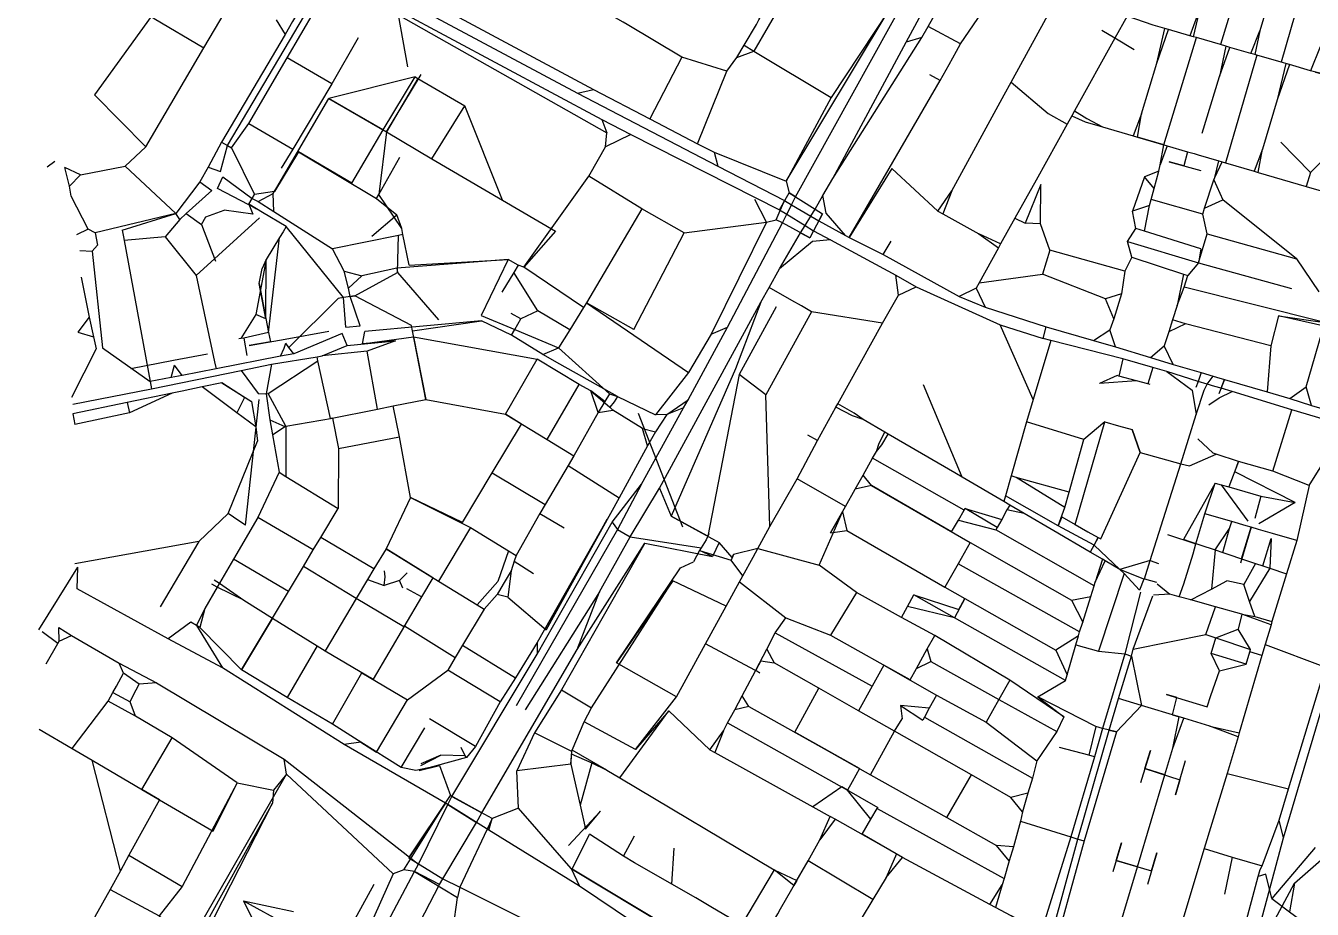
# Model space of a CAD drawing. Header units: metres. Extents: x 327752 to 330295, y 2791504 to 2794271.
# Drawn here: x 327756 to 329398, y 2792483 to 2793611 of the extents above; entities that cross this region are included whole.
import ezdxf

# ---------------------------------------------------------------- set-up
doc = ezdxf.new("R2010")
doc.units = ezdxf.units.M

msp = doc.modelspace()

# ---------------------------------------------------------------- linework, layer by layer
for p, q in [((329397.6, 2793702.1), (329358.2, 2793564.6)), ((327915.7, 2793622.9), (327843.2, 2793523.1)), ((328075.4, 2793618.9), (328086.6, 2793600.1)), ((328230.9, 2793625.2), (328243, 2793558.9)), ((328948.7, 2793587.9), (328907.5, 2793610.3)), ((329199.2, 2793563.5), (329209.5, 2793607.7)), ((329319.3, 2793575.9), (329330.8, 2793604.8)), ((328899.5, 2793596), (328879.4, 2793590.2)), ((328146.2, 2793537.1), (328089.4, 2793570.2)), ((328593.2, 2793571.2), (328552.2, 2793492.3)), ((328663.4, 2793570.7), (328684.9, 2793578.6)), ((329326.8, 2793573.8), (329287.1, 2793436.2)), ((329407.7, 2793584.1), (329395.5, 2793553.8)), ((329368.7, 2793561.6), (329352.8, 2793516.4)), ((328252.7, 2793546.1), (328142.6, 2793518.3)), ((328922.8, 2793541.1), (328909.8, 2793548.3)), ((329257.1, 2793473.9), (329279.3, 2793546.5)), ((327843.2, 2793523.1), (327909.1, 2793456.7)), ((328459.8, 2793525.1), (328480.3, 2793529.6)), ((328274, 2793441.1), (328316, 2793509.1)), ((328364.1, 2793388.4), (328316, 2793509.1)), ((328040.3, 2793486.4), (328096.4, 2793453.5)), ((328491.1, 2793491.3), (328497.4, 2793474.4)), ((329467.2, 2793496.4), (329395.4, 2793423.6)), ((328216.3, 2793475.8), (328206.1, 2793395.9)), ((328495.5, 2793456.5), (328497.4, 2793474.4)), ((328528, 2793472.2), (328495.5, 2793456.5)), ((327909.1, 2793456.7), (327882.4, 2793432.1)), ((328004.4, 2793425), (328013.2, 2793458.3)), ((328018.4, 2793455.3), (328047.6, 2793395.6)), ((329212.5, 2793458), (329203.5, 2793433.6)), ((329328.9, 2793424), (329334.3, 2793453.6)), ((329395.4, 2793423.6), (329357.5, 2793462.6)), ((327792.8, 2793438), (327783, 2793430.8)), ((328634.2, 2793449.7), (328638.8, 2793432)), ((329238.4, 2793450.4), (329233.7, 2793432.4)), ((329273.5, 2793417.3), (329282.9, 2793437.5)), ((327825.4, 2793420.7), (327805.4, 2793430.1)), ((327811.3, 2793406.3), (327825.4, 2793420.7)), ((327825.4, 2793420.7), (327882.4, 2793432.1)), ((327988.4, 2793430.6), (328004.4, 2793425)), ((329201.7, 2793425.3), (329183.7, 2793418.1)), ((329395.4, 2793423.6), (329390.1, 2793406.1)), ((327977.7, 2793411.9), (327993.2, 2793401)), ((328000.3, 2793403.3), (328007.2, 2793418.3)), ((328726.2, 2793412.8), (328730.2, 2793398)), ((329051.2, 2793408.5), (329031.1, 2793359.1)), ((329050.7, 2793358.3), (329051.2, 2793408.5)), ((329183.7, 2793418.1), (329168.2, 2793374.3)), ((329195.8, 2793403.4), (329183.7, 2793418.1)), ((329272.1, 2793414.3), (329283.7, 2793389)), ((327835.1, 2793351.5), (327813.6, 2793393.5)), ((328073.2, 2793399.4), (328047.6, 2793395.6)), ((328052.1, 2793386.6), (328071.5, 2793396.8)), ((328072.3, 2793374.2), (328071.5, 2793396.8)), ((328235.6, 2793352.2), (328206.1, 2793395.9)), ((328701, 2793360.4), (328686.1, 2793389.4)), ((328777.1, 2793372), (328773, 2793394.3)), ((328937.7, 2793400.2), (328926.4, 2793371)), ((329257.9, 2793370.8), (329192.1, 2793389.5)), ((329260.1, 2793378.3), (329283.7, 2793389)), ((329377.7, 2793313.7), (329283.7, 2793389)), ((327960.3, 2793371.4), (327980, 2793357.4)), ((327985.7, 2793367.3), (328009, 2793375.7)), ((328045.4, 2793370.5), (328009, 2793375.7)), ((328040.2, 2793383.3), (328045.4, 2793370.5)), ((328801.9, 2793343.3), (328777.1, 2793372)), ((329189.9, 2793381.5), (329168.2, 2793374.3)), ((329172.6, 2793352.2), (329168.2, 2793374.3)), ((329263.7, 2793345.5), (329257.9, 2793370.8)), ((328053.9, 2793365.9), (327973.2, 2793292.2)), ((327980, 2793357.4), (327985.7, 2793367.3)), ((327980, 2793357.4), (327997.7, 2793310.5)), ((328161.4, 2793264.1), (328088, 2793354.8)), ((328197.4, 2793342.5), (328229.1, 2793369.9)), ((329018.3, 2793365.4), (329031.1, 2793359.1)), ((329050.7, 2793358.3), (329031.1, 2793359.1)), ((329062.6, 2793324.6), (329050.7, 2793358.3)), ((327835.1, 2793351.5), (327820.4, 2793344.1)), ((327844.1, 2793346.9), (327835.1, 2793351.5)), ((327844.1, 2793346.9), (327847.4, 2793331.2)), ((327933.7, 2793341.5), (327881.1, 2793337.2)), ((327933.7, 2793341.5), (327973.2, 2793292.2)), ((328065.6, 2793219.6), (328079.5, 2793340.8)), ((328531.7, 2793223.3), (328596.2, 2793346.6)), ((329000, 2793332.6), (328972.3, 2793345.7)), ((329161.9, 2793335.8), (329172.6, 2793352.2)), ((329263.7, 2793345.5), (329377.7, 2793313.7)), ((327824.5, 2793324.4), (327840.3, 2793323.2)), ((327847.4, 2793331.2), (327840.3, 2793323.2)), ((327840.3, 2793323.2), (327853.7, 2793200.1)), ((328759.9, 2793335.7), (328717.8, 2793300.7)), ((328782.9, 2793337.8), (328759.9, 2793335.7)), ((328850.2, 2793319.1), (328860.1, 2793336)), ((329062.6, 2793324.6), (329053.6, 2793293.9)), ((329158.5, 2793297.8), (329062.6, 2793324.6)), ((329167.5, 2793315.8), (329161.9, 2793335.8)), ((328371.5, 2793312.7), (328337.1, 2793241.3)), ((329167.5, 2793315.8), (329158.5, 2793297.8)), ((329252.7, 2793308.5), (329238.8, 2793292.1)), ((329377.7, 2793313.7), (329406.3, 2793271.3)), ((328053.4, 2793281.9), (328057.2, 2793301.4)), ((328162.1, 2793297.8), (328184.5, 2793291.7)), ((328167.4, 2793276.3), (328184.5, 2793291.7)), ((328175.7, 2793266.5), (328230.3, 2793296.3)), ((328230.3, 2793296.3), (328282.3, 2793235.9)), ((328409.4, 2793247.3), (328378.8, 2793296)), ((328869.8, 2793267.2), (328866.3, 2793292.7)), ((328972.5, 2793283), (329053.6, 2793293.9)), ((329134, 2793262.7), (329053.6, 2793293.9)), ((328869.8, 2793267.2), (328892.2, 2793277.9)), ((328968.7, 2793276.2), (328946.9, 2793265.6)), ((328968.7, 2793276.2), (328980.2, 2793251.7)), ((328091.6, 2793200.2), (328154.3, 2793263)), ((328164.3, 2793226.5), (328161.4, 2793264.1)), ((328247.8, 2793228.5), (328175.7, 2793266.5)), ((329154.2, 2793268.9), (329134, 2793262.7)), ((329144.4, 2793237.1), (329134, 2793262.7)), ((328049.1, 2793242.5), (328030.2, 2793211.7)), ((328062.2, 2793236.9), (328049.1, 2793242.5)), ((328387.4, 2793236.8), (328375.2, 2793243.7)), ((328409.4, 2793247.3), (328387.4, 2793236.8)), ((328450.1, 2793223), (328409.4, 2793247.3)), ((328758.7, 2793245.8), (328700.2, 2793140)), ((328849.1, 2793231.6), (328758.7, 2793245.8)), ((327836.7, 2793239.1), (327822, 2793220)), ((328164.3, 2793226.5), (328182.3, 2793228.2)), ((328630.6, 2793217.2), (328651.4, 2793226.5)), ((329041.5, 2793134), (328999.4, 2793229.2)), ((329054.4, 2793211.9), (329058.2, 2793226.8)), ((329236.1, 2793230.5), (329214.6, 2793220.4)), ((327822, 2793220), (327842, 2793214.1)), ((328033.9, 2793212.4), (328037.9, 2793190.2)), ((328165.9, 2793203), (328159.6, 2793218.3)), ((328185.4, 2793205), (328188.5, 2793221)), ((328250.7, 2793213.9), (328408.2, 2793185.4)), ((329118.7, 2793209.2), (329139.2, 2793222.8)), ((329146.5, 2793201.1), (329139.2, 2793222.8)), ((327845.4, 2793198.6), (327814, 2793136.7)), ((327853.7, 2793200.1), (327914.4, 2793156.8)), ((328204.5, 2793121.8), (328191.3, 2793195.7)), ((328415.5, 2793191.5), (328435.6, 2793199.8)), ((329191.2, 2793187.6), (329208.8, 2793202.6)), ((329220.3, 2793178.8), (329208.8, 2793202.6)), ((327941.2, 2793162), (327945.6, 2793178)), ((327955.4, 2793164.8), (327945.6, 2793178)), ((328069.3, 2793179.1), (328062.3, 2793141.1)), ((328065.1, 2793141.5), (328128.6, 2793183.3)), ((328367.8, 2793115.1), (328408.2, 2793185.4)), ((329155.9, 2793185.8), (329150.7, 2793163.9)), ((329194.3, 2793174.9), (329187.7, 2793153.8)), ((328030.8, 2793171.2), (328052.1, 2793141.8)), ((328700.2, 2793140), (328666.3, 2793166.1)), ((329148.6, 2793164.5), (329126.3, 2793154.5)), ((329173.3, 2793157.8), (329126.3, 2793154.5)), ((329212.3, 2793169.7), (329244.5, 2793146.1)), ((329263.4, 2793153.4), (329271.4, 2793163.8)), ((328087.7, 2793099.9), (328065.1, 2793141.5)), ((328421, 2793082.8), (328461.9, 2793153.2)), ((328486.3, 2793117.2), (328476.7, 2793145)), ((328950.8, 2793034.7), (328901.6, 2793152.6)), ((329244.5, 2793146.1), (329249.4, 2793114.7)), ((329369, 2793135.3), (329390.1, 2793150.3)), ((329396.9, 2793126.5), (329390.1, 2793150.3)), ((327885, 2793130.2), (327888.2, 2793116.8)), ((328034.8, 2793136.4), (328025.2, 2793117.1)), ((328036.2, 2792973.7), (328053.4, 2793134)), ((328266.5, 2793134.1), (328367.8, 2793115.1)), ((328510.9, 2793137.7), (328559.3, 2793114.5)), ((328705.5, 2792971.9), (328700.2, 2793140)), ((327815.7, 2793115.9), (327818.1, 2793102.1)), ((328067.1, 2793108.2), (328086.3, 2793099.6)), ((328486.3, 2793117.2), (328505.1, 2793120.2)), ((328542.7, 2793096.9), (328505.1, 2793120.2)), ((328594.5, 2792971.1), (328537.9, 2793116.1)), ((328573.8, 2793114.9), (328559.3, 2793114.5)), ((329347.5, 2793042.3), (329371.5, 2793120.9)), ((328070.7, 2793088.9), (328086.3, 2793099.6)), ((328087.7, 2793099.9), (328087.8, 2793035.7)), ((328549.1, 2793074.7), (328542.7, 2793096.9)), ((328542.7, 2793096.9), (328559.5, 2793092.6)), ((329106.1, 2793083.1), (329033, 2793105.5)), ((329095.3, 2792974.4), (329132.8, 2793105.3)), ((329132.8, 2793105.3), (329106.1, 2793083.1)), ((329167.8, 2793095.9), (329178.1, 2793066.5)), ((328013.8, 2792988.3), (328051.5, 2793080.6)), ((328154.9, 2793071.5), (328232.6, 2793086.5)), ((328766.2, 2793081.5), (328753.7, 2793088.4)), ((329251.7, 2793083.6), (329271.1, 2793065.3)), ((328953.5, 2792992.8), (328836.6, 2793059.1)), ((329240.9, 2793049.1), (329275.2, 2793064)), ((329393.9, 2793024.2), (329416.3, 2793060.5)), ((328447.8, 2793049.6), (328513.1, 2793008.6)), ((328351, 2793040.4), (328418.7, 2793000)), ((328802, 2792997.5), (328740.1, 2793032.8)), ((328835.2, 2793024.1), (328824.6, 2793037.6)), ((329087.3, 2793015.9), (329019.6, 2793034.3)), ((328564.4, 2793020.9), (328579.5, 2792985.1)), ((328835.2, 2793024.1), (328814.4, 2793019.7)), ((329281.5, 2793025), (329315.7, 2792978.5)), ((329332, 2793010.7), (329324.3, 2792981.9)), ((329375.8, 2793002.4), (329329.6, 2792975.4)), ((328013.8, 2792988.3), (327976.5, 2792952.5)), ((328122.5, 2792941.9), (328051.8, 2792983.4)), ((328412, 2792988.5), (328442.7, 2792970.2)), ((328504.2, 2792977.5), (328510.8, 2792968.2)), ((328798, 2792990.4), (328803.7, 2792966.6)), ((328946, 2792979.9), (328994, 2792967.4)), ((329030.2, 2792988.3), (329007.9, 2792993)), ((328323.3, 2792970.5), (328282.5, 2792902)), ((328510.8, 2792968.2), (328527.1, 2792958.5)), ((328782.9, 2792963.8), (328803.7, 2792966.6)), ((329119.5, 2792896.3), (328994, 2792967.4)), ((329273.7, 2792942), (329292.1, 2792969.2)), ((327976.5, 2792952.5), (327818.4, 2792924)), ((327976.5, 2792952.5), (327927.3, 2792869.3)), ((328200.1, 2792917.7), (328132.2, 2792958)), ((328527.1, 2792958.5), (328617.8, 2792944.8)), ((328640.8, 2792951.6), (328632.4, 2792933.4)), ((328657.4, 2792932.4), (328640.8, 2792951.6)), ((328090.8, 2792888.9), (328020.9, 2792930.2)), ((328371.9, 2792940.9), (328358.2, 2792901.6)), ((328379.1, 2792927.5), (328403.8, 2792911.8)), ((328670.9, 2792909), (328655.9, 2792928.8)), ((328690.1, 2792943.7), (328659, 2792935.9)), ((328690.1, 2792943.7), (328768.3, 2792922.3)), ((329129.9, 2792930.2), (329120.8, 2792900.8)), ((329190.8, 2792928.5), (329152.2, 2792917)), ((329190.8, 2792928.5), (329201.5, 2792924.7)), ((329273.7, 2792942), (329269.3, 2792891.8)), ((327772.5, 2792839.8), (327822.3, 2792919.8)), ((327821.2, 2792892.1), (327822.3, 2792919.8)), ((328232.7, 2792902.9), (328242.3, 2792912.9)), ((328375.2, 2792915.3), (328370.9, 2792881.5)), ((328591.2, 2792919), (328608, 2792926.6)), ((329100.7, 2792837.2), (328945.8, 2792924.4)), ((329157.6, 2792911.8), (329124.9, 2792812.8)), ((329325.1, 2792924.8), (329310.3, 2792897.7)), ((328192, 2792904.2), (328213.2, 2792896.6)), ((328232.7, 2792902.9), (328213.2, 2792896.6)), ((328236.9, 2792893.3), (328232.7, 2792902.9)), ((328331.8, 2792871.9), (328358.2, 2792901.6)), ((328649.6, 2792870), (328581.6, 2792902.5)), ((329182.9, 2792904.5), (329177.4, 2792890.6)), ((329183.7, 2792904.9), (329198.8, 2792900.6)), ((329199.9, 2792898.5), (329216, 2792885.5)), ((329310.3, 2792897.7), (329288.7, 2792902.3)), ((328260.7, 2792881.9), (328242.2, 2792892.3)), ((328370.9, 2792881.5), (328357.2, 2792884.9)), ((328370.9, 2792881.5), (328419.7, 2792840.1)), ((328487.8, 2792888.4), (328392.9, 2792737.9)), ((328815.8, 2792887.6), (328783, 2792833)), ((329090.3, 2792877.8), (329115.1, 2792882.5)), ((329216, 2792885.5), (329195, 2792884)), ((327984.3, 2792867.1), (327977.9, 2792842.9)), ((328941, 2792855.4), (328881.1, 2792869.9)), ((329090.3, 2792877.8), (329104.7, 2792849.6)), ((329261.9, 2792833.9), (329274.1, 2792869.5)), ((327966.4, 2792849.8), (327937.6, 2792828.4)), ((327973.4, 2792845.6), (328006.8, 2792791.3)), ((329308, 2792860.1), (329303.3, 2792840.7)), ((327796.6, 2792822.4), (327776.5, 2792837.4)), ((327798.3, 2792825.3), (327797.8, 2792842.7)), ((327798.3, 2792825.3), (327813.9, 2792832.7)), ((328239.1, 2792845.2), (328303.7, 2792804.4)), ((328712, 2792836.3), (328836.1, 2792768.2)), ((329099.2, 2792832.4), (329070.4, 2792814)), ((329169.3, 2792815.2), (329261.9, 2792833.9)), ((329268.7, 2792809.8), (329274.6, 2792829.6)), ((329274.6, 2792829.6), (329303.3, 2792840.7)), ((329319, 2792815), (329303.3, 2792840.7)), ((328127.5, 2792819.6), (328089.1, 2792753.4)), ((328313, 2792820.3), (328380.7, 2792778.6)), ((328408.2, 2792823.9), (328408.6, 2792809)), ((328701.5, 2792815.4), (328711.1, 2792797.8)), ((328906, 2792815.7), (328911, 2792799.3)), ((329070.4, 2792814), (329084.9, 2792782.3)), ((329337.6, 2792821), (329414.5, 2792792.4)), ((327880.2, 2792784.6), (327874.9, 2792797.5)), ((328586.1, 2792754.3), (328509.7, 2792797.6)), ((328693.9, 2792800.2), (328711.1, 2792797.8)), ((328892.7, 2792790.6), (328911, 2792799.3)), ((329167, 2792806.5), (329179.6, 2792743.3)), ((329279.3, 2792787.4), (329268.7, 2792809.8)), ((329313.2, 2792796.3), (329268.7, 2792809.8)), ((329279.3, 2792787.4), (329313.2, 2792796.3)), ((329333.2, 2792807), (329318.1, 2792812)), ((327900.5, 2792770.6), (327880.2, 2792784.6)), ((328147.2, 2792719.7), (328184.8, 2792785.2)), ((328242.7, 2792750.6), (328294.4, 2792788.5)), ((328361.3, 2792748.1), (328294.4, 2792788.5)), ((327922.5, 2792772.2), (327900.5, 2792770.6)), ((328737.4, 2792709.1), (328768, 2792765.4)), ((329047.5, 2792754.3), (329082.6, 2792775.4)), ((327866.8, 2792760), (327888.7, 2792747.9)), ((327895.7, 2792729.8), (327888.7, 2792747.9)), ((328203.2, 2792683.8), (328242.7, 2792750.6)), ((328439.3, 2792763.2), (328477.8, 2792740.2)), ((328678.5, 2792742.2), (328670.2, 2792755.6)), ((329219.3, 2792731.4), (329224.9, 2792753.4)), ((328678.5, 2792742.2), (328660.8, 2792738)), ((328908.9, 2792739.9), (328872.2, 2792743.2)), ((328872.2, 2792743.2), (328900.6, 2792724.7)), ((328872.2, 2792743.2), (328874.5, 2792726.5)), ((329179.6, 2792743.3), (329147.9, 2792709.7)), ((328235, 2792664.2), (328264.9, 2792714.9)), ((328329.6, 2792691), (328271, 2792726.5)), ((328534, 2792687), (328468.5, 2792722.6)), ((328902.6, 2792728.4), (329040.6, 2792650.4)), ((329121.6, 2792716.3), (329112.7, 2792679.7)), ((329219.8, 2792688.8), (329233.7, 2792727)), ((327904, 2792636.1), (327942.4, 2792702.2)), ((328452.6, 2792684.4), (328405.2, 2792708.3)), ((328183.3, 2792696.3), (328161.9, 2792693.5)), ((328497.3, 2792660.9), (328453, 2792686.3)), ((327876.4, 2792532.2), (327840.2, 2792673.6)), ((328088.3, 2792655.6), (328085.5, 2792674.7)), ((328283.8, 2792666.8), (328297.8, 2792628.4)), ((328316.7, 2792679.1), (328285.3, 2792680)), ((328451.4, 2792668.5), (328382.6, 2792660.1)), ((328478, 2792670.2), (328463.1, 2792615.9)), ((328088.3, 2792655.6), (328224.4, 2792528.6)), ((328253.7, 2792660.2), (328235, 2792664.2)), ((328384.4, 2792612.1), (328382.6, 2792660.1)), ((328931.2, 2792600.2), (328962.7, 2792654.7)), ((329289.3, 2792656.7), (329367.6, 2792637)), ((328025.6, 2792644.7), (328072, 2792635.2)), ((328797.3, 2792639.3), (328760.3, 2792613.8)), ((328834.4, 2792598), (328804.4, 2792635.3)), ((329034.7, 2792631.6), (329013, 2792626)), ((329028.1, 2792607.7), (329013, 2792626)), ((328384.4, 2792612.1), (328351, 2792599.2)), ((328451.8, 2792535.1), (328384.4, 2792612.1)), ((328842.3, 2792611.7), (329004.4, 2792522.5)), ((329361, 2792574.4), (329355.3, 2792597)), ((328453.1, 2792534.3), (328475.2, 2792579.1)), ((328518.7, 2792550.8), (328532.6, 2792577)), ((327887.4, 2792552.2), (327955.1, 2792512.3)), ((328580.1, 2792515.3), (328583.1, 2792561.3)), ((329016.4, 2792563), (328994.9, 2792564.4)), ((329010.9, 2792544.9), (328994.9, 2792564.4)), ((329401.6, 2792562.1), (329346.3, 2792496.9)), ((328238.4, 2792533.4), (328224.4, 2792528.6)), ((328251.8, 2792531.6), (328238.4, 2792533.4)), ((328451.8, 2792535.1), (328462.4, 2792512.5)), ((328711, 2792533.7), (328669.4, 2792463.3)), ((328736, 2792513.6), (328711, 2792533.7)), ((328836.9, 2792495.7), (328754.2, 2792544.9)), ((328853.8, 2792523.6), (328874.9, 2792549.4)), ((329295.7, 2792549.5), (329285.8, 2792502.4)), ((329338.3, 2792528), (329328.6, 2792525)), ((329346.3, 2792496.9), (329338.3, 2792528)), ((328986.2, 2792489.2), (329002, 2792514.3)), ((329316.1, 2792406.4), (329375, 2792516.6)), ((329375, 2792516.6), (329368.7, 2792480.1)), ((328033.6, 2792494), (328089.1, 2792463.1)), ((328033.6, 2792494), (328048.1, 2792464.5)), ((328033.6, 2792494), (328097.5, 2792480.2)), ((328301.4, 2792458.3), (328306.8, 2792498.2))]:
    msp.add_line(p, q)
for points in [[(328541.7, 2793026), (328595, 2793123.3), (328601.1, 2793133.4), (328651.4, 2793226.5), (328721.4, 2793359.6), (328732.9, 2793382.5), (328726.9, 2793370.6), (328738.1, 2793392.8), (328907.2, 2793697.8), (328928.9, 2793736.7), (328950.8, 2793776.7), (328962.4, 2793797.4), (329010.5, 2793884.2), (329018.2, 2793896.5), (329069.4, 2793985.8), (329143, 2794114.9), (329204.4, 2794226), (329212.5, 2794241.5), (329219.9, 2794255.6)], [(328785.8, 2793416.3), (328879.4, 2793590.2), (328924.2, 2793673.3), (328980.6, 2793779.9), (329007.9, 2793824.8), (328983.8, 2793785.6), (329040.7, 2793871.7), (329212.8, 2794178.5), (329242.6, 2794204.3)], [(327794.9, 2793864.7), (327807.6, 2793857), (328114, 2793691.3), (328161.6, 2793667.4), (328222.8, 2793634.9), (328230.6, 2793631), (328491.1, 2793491.3), (328528, 2793472.2), (328717.9, 2793376.1), (328726.9, 2793370.6), (328750.5, 2793356.1), (328761.3, 2793349.3), (328782.9, 2793337.8), (328866.3, 2793292.7), (328892.2, 2793277.9), (328999.4, 2793229.2), (329054.4, 2793211.9)], [(329390.1, 2793150.3), (329413.8, 2793232.1), (329414.9, 2793236.1), (329421.6, 2793258.7), (329429.1, 2793288.4), (329457.6, 2793382.8), (329459, 2793387.8), (329488.7, 2793490), (329498, 2793522.3), (329499.5, 2793527.2), (329539, 2793663.3), (329536.9, 2793657.1), (329545.5, 2793685.8), (329551.4, 2793706.1), (329552.4, 2793709.8), (329560.3, 2793737.5), (329575.5, 2793791), (329577, 2793796.5), (329590.8, 2793841.9)], [(328613.1, 2793460.6), (328650.3, 2793553.2), (328663.4, 2793570.7), (328672.6, 2793586.3), (328688.2, 2793612.9), (328691.5, 2793618.7), (328726.9, 2793680.4), (328789.9, 2793789.2), (328796.2, 2793800.1), (328801.3, 2793809.3)], [(328798.5, 2793782.2), (328739.7, 2793673.6), (328684.9, 2793578.6)], [(328159.4, 2792274.7), (328283.7, 2792514.8), (328287.9, 2792522.1), (328331.1, 2792594), (328337.8, 2792606.5), (328459.3, 2792814.7), (328487.8, 2792888.4), (328527.1, 2792958.5), (328564.4, 2793020.9), (328693.8, 2793258.1), (328704.7, 2793277.2), (328717.8, 2793300.7), (328744.7, 2793346.9), (328750.5, 2793356.1), (328757.8, 2793367.9), (328763.3, 2793377), (328773, 2793394.3), (328785.8, 2793416.3), (328899.5, 2793596), (328907.5, 2793610.3), (328928.7, 2793648.7), (328983.1, 2793748.6), (328999.4, 2793778.4)], [(328861, 2793428.8), (328806.7, 2793340.8), (328922.8, 2793541.1), (328934.2, 2793561.5), (328943.7, 2793578.8), (328948.7, 2793587.9), (329038, 2793719.1), (329057.4, 2793760.6)], [(329322.9, 2793723.6), (329328, 2793741.9), (329280.5, 2793587.2)], [(328650.3, 2793553.2), (328593.2, 2793571.2), (328523.4, 2793612.6), (328518.1, 2793615.7), (328320, 2793728.9)], [(329364.9, 2793711.5), (329352.2, 2793676), (329330.8, 2793604.8), (329324.4, 2793574.4)], [(328920, 2793374.5), (328937.7, 2793400.2), (329004.3, 2793523), (329013.3, 2793539.2), (329079.6, 2793660.7), (329098.2, 2793686.6)], [(328013.2, 2793458.3), (328118.2, 2793635.7), (328146.9, 2793666.9)], [(328146.9, 2793666.9), (328160, 2793662.4), (328220.7, 2793630.6), (328230.9, 2793625.2), (328497.4, 2793474.4)], [(327909.1, 2793456.7), (327982.9, 2793582.9), (328022.6, 2793650.4)], [(328110.5, 2793640.6), (328096.3, 2793616.6), (328086.6, 2793600.1), (328005.4, 2793462.4), (327988.4, 2793430.6), (327977.7, 2793411.9), (327947.3, 2793371.4)], [(328247, 2793638.6), (328459.8, 2793525.1), (328638.8, 2793432), (328724.2, 2793387.9), (328732.9, 2793382.5), (328757.8, 2793367.9), (328768, 2793361.9), (328801.9, 2793343.3), (328806.7, 2793340.8), (328850.2, 2793319.1), (328946.9, 2793265.6), (328980.2, 2793251.7), (329058.2, 2793226.8), (329118.7, 2793209.2), (329146.5, 2793201.1), (329191.2, 2793187.6), (329220.3, 2793178.8), (329256.1, 2793168.4), (329271.4, 2793163.8), (329275.4, 2793162.6), (329285.6, 2793159.6), (329340.2, 2793143.7), (329369, 2793135.3), (329396.9, 2793126.5), (329421.8, 2793118.9)], [(328267.6, 2793644.4), (328480.3, 2793529.6), (328552.2, 2793492.3), (328613.1, 2793460.6), (328634.2, 2793449.7), (328726.2, 2793412.8)], [(329246.3, 2793597.1), (329255.4, 2793636.7), (329241.6, 2793598.4)], [(327915.7, 2793622.9), (327919.7, 2793620.5), (327982.9, 2793582.9)], [(328018.4, 2793455.3), (328040.3, 2793486.4), (328089.4, 2793570.2), (328124, 2793629.6)], [(328783.7, 2793519.6), (328726.2, 2793412.8), (328857.9, 2793631.3), (328783.7, 2793519.6)], [(329161.5, 2793623.3), (329145.9, 2793595.2), (329094.4, 2793502.4), (329090.8, 2793496), (329085, 2793485.6), (329045.3, 2793414), (329018.3, 2793365.4), (329000, 2793332.6), (328997.4, 2793327.8), (328972.5, 2793283), (328968.7, 2793276.2)], [(329612.8, 2793489.5), (329553, 2793508.1), (329530.8, 2793515), (329401.8, 2793552), (329499.5, 2793527.2), (329395.5, 2793553.8), (329368.7, 2793561.6), (329363.9, 2793563), (329358.2, 2793564.6), (329326.8, 2793573.8), (329324.4, 2793574.4), (329319.3, 2793575.9), (329292.6, 2793583.6), (329287.6, 2793585.1), (329280.5, 2793587.2), (329249.8, 2793596.1), (329246.3, 2793597.1), (329241.6, 2793598.4), (329214.4, 2793606.3), (329209.5, 2793607.7), (329194.5, 2793612.1), (329161.5, 2793623.3)], [(329170.5, 2793580.4), (329145.9, 2793595.2), (329129.2, 2793605.2)], [(329179.9, 2793498.8), (329199.2, 2793563.5), (329214.4, 2793606.3)], [(328180, 2793595.7), (328146.2, 2793537.1), (328096.4, 2793453.5), (328081.7, 2793429.2)], [(328672.6, 2793586.3), (328684.9, 2793578.6), (328783.7, 2793519.6)], [(329183.7, 2793348.7), (329189.9, 2793381.5), (329192.1, 2793389.5), (329195.8, 2793403.4), (329201.7, 2793425.3), (329203.5, 2793433.6), (329208.1, 2793459.3), (329249.8, 2793596.1)], [(329287.6, 2793585.1), (329279.3, 2793546.5), (329292.6, 2793583.6)], [(329363.9, 2793563), (329352.8, 2793516.4), (329334.3, 2793453.6), (329323.6, 2793425.6)], [(328171.7, 2793410.3), (328212, 2793478.4), (328252.7, 2793546.1)], [(328256.3, 2793544), (328216.3, 2793475.8), (328260.2, 2793548.9)], [(328252.7, 2793546.1), (328256.3, 2793544), (328316, 2793509.1)], [(329013.3, 2793539.2), (329060.8, 2793499.3), (329085, 2793485.6)], [(328071.5, 2793396.8), (328103.8, 2793450), (328073.2, 2793399.4), (328142.6, 2793518.3)], [(328212, 2793478.4), (328142.6, 2793518.3), (328216.3, 2793475.8), (328274, 2793441.1), (328364.1, 2793388.4), (328431.8, 2793348.8)], [(329094.4, 2793502.4), (329110, 2793492.7), (329129.8, 2793482.2)], [(329090.8, 2793496), (329107.7, 2793488.5), (329129.8, 2793482.2), (329169.1, 2793470.7), (329208.1, 2793459.3), (329174.5, 2793469.1), (329212.5, 2793458), (329238.4, 2793450.4), (329246.8, 2793448), (329252.2, 2793446.4), (329278.7, 2793438.7), (329282.9, 2793437.5), (329287.1, 2793436.2), (329323.6, 2793425.6), (329328.9, 2793424), (329390.1, 2793406.1), (329421.1, 2793397.1), (329457.6, 2793382.8)], [(329174.5, 2793469.1), (329179.9, 2793498.8), (329169.1, 2793470.7)], [(328005.4, 2793462.4), (328013.2, 2793458.3), (328018.4, 2793455.3)], [(328431.8, 2793348.8), (328391.2, 2793303), (328474.3, 2793419.1), (328475.9, 2793421.9), (328495.5, 2793456.5)], [(328171.7, 2793410.3), (328103.8, 2793450), (328203.2, 2793390.8), (328229.1, 2793369.9)], [(328203.2, 2793390.8), (328206.1, 2793395.9), (328233.2, 2793443.4)], [(329233.7, 2793432.4), (329215.3, 2793437.6), (329255.7, 2793426.2)], [(329257.9, 2793370.8), (329260.1, 2793378.3), (329272.1, 2793414.3), (329273.5, 2793417.3), (329278.7, 2793438.7)], [(327813.6, 2793393.5), (327811.3, 2793406.3), (327805.4, 2793430.1)], [(327952.4, 2793363.7), (327947.3, 2793371.4), (327882.4, 2793432.1)], [(328861, 2793428.8), (328920, 2793374.5), (328926.4, 2793371), (328972.3, 2793345.7), (328997.4, 2793327.8)], [(328007.2, 2793418.3), (328044.8, 2793390.8), (328052.1, 2793386.6), (328072.3, 2793374.2), (328147.2, 2793326.2)], [(328596.2, 2793346.6), (328542.1, 2793377.6), (328474.3, 2793419.1)], [(327993.2, 2793401), (327960.3, 2793371.4), (327952.4, 2793363.7), (327933.7, 2793341.5)], [(328088, 2793354.8), (328058, 2793372.6), (328040.2, 2793383.3), (328050.2, 2793377.3), (328000.3, 2793403.3)], [(328040.2, 2793383.3), (328044.8, 2793390.8), (328047.6, 2793395.6)], [(328713.5, 2793363.2), (328724.2, 2793387.9), (328717.9, 2793376.1), (328730.2, 2793398)], [(328738.1, 2793392.8), (328730.2, 2793398), (328763.3, 2793377), (328772.8, 2793371)], [(327878.5, 2793350.3), (327947.3, 2793371.4), (327844.1, 2793346.9)], [(328542.1, 2793377.6), (328471.4, 2793257.2), (328467.7, 2793251.4), (328450.1, 2793223), (328435.6, 2793199.8)], [(328768, 2793361.9), (328772.8, 2793371), (328761.3, 2793349.3), (328756.6, 2793340.4)], [(328088, 2793354.8), (328084, 2793348.2), (328079.5, 2793340.8), (328062.4, 2793312.9), (328057.2, 2793301.4)], [(328245.2, 2793305.4), (328237.1, 2793344.7), (328235.6, 2793352.2), (328229.1, 2793369.9)], [(328701, 2793360.4), (328630.6, 2793217.2), (328601.6, 2793168.6), (328559.3, 2793114.5)], [(328596.2, 2793346.6), (328701, 2793360.4), (328713.5, 2793363.2)], [(328744.7, 2793346.9), (328756.6, 2793340.4), (328721.4, 2793359.6), (328713.5, 2793363.2)], [(329375, 2792516.6), (329588.9, 2792703.6), (329634.1, 2792757.8), (329657.9, 2792787), (329682.7, 2792817.5), (329741, 2792886.2), (329876.3, 2793049.5), (329882.4, 2793056.2), (329914.6, 2793094.1), (330134.1, 2793361.6)], [(327878.5, 2793350.3), (327880.2, 2793341.7), (327881.1, 2793337.2), (327914.4, 2793156.8), (327916.1, 2793147.6)], [(328237.1, 2793344.7), (328231.4, 2793343.5), (328147.2, 2793326.2)], [(328229.3, 2793301.8), (328230.3, 2793296.3), (328231.4, 2793343.5)], [(329255.7, 2793326.2), (329183.7, 2793348.7), (329172.6, 2793352.2)], [(329218.5, 2792071.2), (329316.1, 2792406.4), (329361, 2792574.4), (329417.3, 2792763.9), (329449.4, 2792871), (329482.8, 2792977.1), (329512.5, 2793079), (329516.1, 2793090.8), (329519.4, 2793101.2), (329541.1, 2793170.2), (329554.2, 2793211.3), (329558.4, 2793225.9), (329592.8, 2793342.8)], [(329255.7, 2793326.2), (329252.7, 2793308.5), (329263.7, 2793345.5)], [(328182.3, 2793228.2), (328169.6, 2793265.5), (328167.4, 2793276.3), (328162.1, 2793297.8), (328147.2, 2793326.2)], [(329161.9, 2793335.8), (329252.7, 2793308.5), (329371.2, 2793275.8)], [(328062.2, 2793236.9), (328062.4, 2793312.9), (328049.1, 2793242.5)], [(328245.2, 2793305.4), (328371.5, 2793312.7), (328229.3, 2793301.8), (328184.5, 2793291.7)], [(328384.1, 2793305.7), (328378.8, 2793296), (328363.1, 2793270.9)], [(328467.7, 2793251.4), (328391.2, 2793303), (328384.1, 2793305.7), (328371.5, 2793312.7)], [(329167.5, 2793315.8), (329233.4, 2793293.8), (329238.8, 2793292.1)], [(327826.2, 2793290.1), (327836.7, 2793239.1), (327842, 2793214.1), (327845.4, 2793198.6)], [(327973.2, 2793292.2), (327996.5, 2793182.2), (327998.5, 2793173.2)], [(329158.5, 2793297.8), (329154.2, 2793268.9), (329144.4, 2793237.1), (329139.2, 2793222.8)], [(329233.4, 2793293.8), (329225.5, 2793254.2), (329219.5, 2793235.6), (329214.6, 2793220.4), (329208.8, 2793202.6)], [(329225.5, 2793254.2), (329234.4, 2793277.4), (329238.8, 2793292.1)], [(328062.2, 2793236.9), (328053.4, 2793281.9), (328065.6, 2793219.6), (328067.9, 2793207.8)], [(328758.7, 2793245.8), (328745.7, 2793253.5), (328733.5, 2793260.6), (328704.7, 2793277.2)], [(329536.8, 2793194.8), (329462.3, 2793216.6), (329354.6, 2793240.8), (329413.8, 2793232.1), (329234.4, 2793277.4)], [(328169.6, 2793265.5), (328175.7, 2793266.5), (328161.4, 2793264.1), (328154.3, 2793263)], [(328531.7, 2793223.3), (328471.4, 2793257.2), (328601.6, 2793168.6)], [(328514.1, 2792650.9), (328576.5, 2792736.7), (328534, 2792687), (328586.1, 2792754.3), (328623.4, 2792822.2), (328649.6, 2792870), (328666.8, 2792901.2), (328670.9, 2792909), (328684, 2792932.6), (328690.1, 2792943.7), (328705.5, 2792971.9), (328740.1, 2793032.8), (328766.2, 2793081.5), (328789.6, 2793124), (328792.1, 2793128.5), (328849.1, 2793231.6), (328869.8, 2793267.2)], [(328693.8, 2793258.1), (328661.7, 2793173), (328579.5, 2792985.1)], [(328337.1, 2793241.3), (328380, 2793223.2), (328435.6, 2793199.8), (328500.7, 2793141.1), (328510.9, 2793137.7), (328437.2, 2793179), (328415.5, 2793191.5), (328375.7, 2793216), (328337.4, 2793234.4)], [(328713.5, 2793252.1), (328666.3, 2793166.1), (328626.1, 2792959.3), (328627.7, 2792962.3), (328624, 2792954.8), (328617.8, 2792944.8), (328615.7, 2792941.4), (328608, 2792926.6)], [(329354.6, 2793240.8), (329344.8, 2793202.5), (329340.2, 2793143.7)], [(328249.1, 2793221.7), (328337.4, 2793234.4), (328188.5, 2793221)], [(328250.7, 2793213.9), (328266.5, 2793134.1), (328249.1, 2793221.7), (328247.8, 2793228.5)], [(328375.7, 2793216), (328380, 2793223.2), (328387.4, 2793236.8)], [(329344.8, 2793202.5), (329236.1, 2793230.5), (329219.5, 2793235.6)], [(327815.7, 2793128.1), (327916.1, 2793147.6), (328030.8, 2793171.2), (328069.3, 2793179.1), (328127.5, 2793188.3), (328133.9, 2793189.8), (328165.9, 2793203), (328227.6, 2793208.7), (328185.4, 2793205), (328250.7, 2793213.9)], [(328159.6, 2793218.3), (328097.7, 2793192.5), (328080.6, 2793189.2), (327998.5, 2793173.2), (327955.4, 2793164.8), (327941.2, 2793162), (327914.4, 2793156.8)], [(328065.6, 2793219.6), (328033.9, 2793212.4), (328030.2, 2793211.7), (328027.5, 2793211.3)], [(328067.9, 2793207.8), (328040.9, 2793202.8), (328086.7, 2793211.2), (328142.6, 2793221.4)], [(328227.6, 2793208.7), (328191.3, 2793195.7), (328133.9, 2793189.8)], [(329064.2, 2793209.4), (329041.5, 2793134), (329033, 2793105.5), (329013.3, 2793036.6), (329006.2, 2793011.2), (329004, 2793003.6)], [(329512.5, 2793079), (329505.1, 2793081.4), (329371.5, 2793120.9), (329295.4, 2793144), (329281.4, 2793148.5), (329273.5, 2793150.7), (329263.4, 2793153.4), (329252.1, 2793157), (329212.3, 2793169.7), (329194.3, 2793174.9), (329155.9, 2793185.8), (329064.2, 2793209.4), (329054.4, 2793211.9)], [(327987.5, 2793191.8), (327944.4, 2793183.6), (327889.8, 2793173.2)], [(328080.6, 2793189.2), (328085.4, 2793199.4), (328087.8, 2793205.9)], [(328097.7, 2793192.5), (328091.6, 2793200.2), (328087.8, 2793205.9)], [(328144.5, 2793109.8), (328128.6, 2793183.3), (328127.5, 2793188.3)], [(328476.7, 2793145), (328461.9, 2793153.2), (328408.2, 2793185.4)], [(329190.8, 2793153), (329187.7, 2793153.8), (329173.3, 2793157.8), (329150.7, 2793163.9), (329148.6, 2793164.5)], [(329256.1, 2793168.4), (329252.1, 2793157), (329249.2, 2793149.2)], [(329281.4, 2793148.5), (329285.6, 2793159.6), (329278.6, 2793141.2)], [(328006, 2793155.2), (327980.7, 2793150), (327955.3, 2793144.7), (327942.6, 2793142.1), (327885, 2793130.2), (327815.7, 2793115.9)], [(327942.6, 2793142.1), (327888.2, 2793116.8), (327818.1, 2793102.1)], [(328049.3, 2793099.3), (328025.2, 2793117.1), (327980.7, 2793150)], [(328006, 2793155.2), (328043.7, 2793131.6), (328034.8, 2793136.4), (328006, 2793155.2)], [(328052.1, 2793141.8), (328062.3, 2793141.1), (328065.1, 2793141.5)], [(328062.3, 2793141.1), (328067.1, 2793108.2), (328070.7, 2793088.9), (328079, 2793041.2)], [(328500.7, 2793141.1), (328494.6, 2793131.3), (328486.3, 2793117.2), (328455.1, 2793062.1), (328447.8, 2793049.6), (328418.7, 2793000), (328412, 2792988.5), (328381.6, 2792935), (328379.1, 2792927.5), (328375.2, 2792915.3), (328365.1, 2792898.1), (328357.2, 2792884.9), (328340.8, 2792866.4), (328313, 2792820.3), (328303.7, 2792804.4), (328294.4, 2792788.5)], [(328494.6, 2793131.3), (328476.7, 2793145), (328501.1, 2793124), (328505.1, 2793120.2)], [(329183.7, 2792904.9), (329190.8, 2792928.5), (329230, 2793051.9), (329249.4, 2793114.7), (329259.9, 2793146.1), (329263.4, 2793153.4)], [(329265.9, 2793127.1), (329278.8, 2793136.2), (329295.4, 2793144)], [(328043.7, 2793131.6), (328049.3, 2793099.3), (328051.5, 2793080.6)], [(328086.3, 2793099.6), (328087.7, 2793099.9), (328147, 2793110.3), (328144.5, 2793109.8), (328204.5, 2793121.8), (328224.7, 2793125.8), (328266.5, 2793134.1)], [(328246.7, 2793009), (328232.6, 2793086.5), (328224.7, 2793125.8)], [(328510.9, 2793137.7), (328506.5, 2793130.9), (328501.1, 2793124)], [(328595, 2793123.3), (328573.8, 2793114.9), (328601.1, 2793133.4)], [(328824.6, 2793108.4), (328812.9, 2793116.5), (328792.1, 2793128.5)], [(328147, 2793110.3), (328154.9, 2793071.5), (328154.2, 2792994.9)], [(328573.8, 2793114.9), (328559.5, 2793092.6), (328549.1, 2793074.7), (328513.1, 2793008.6), (328419.7, 2792840.1), (328497.7, 2792981.1), (328408.2, 2792823.9), (328380.7, 2792778.6), (328361.3, 2792748.1), (328329.6, 2792691), (328318.2, 2792676.8)], [(328388.2, 2793102.7), (328367.8, 2793115.1), (328421, 2793082.8), (328455.1, 2793062.1)], [(329182.9, 2792904.5), (329152.2, 2792917), (329133.5, 2792928.1), (329129.9, 2792930.2), (329114.4, 2792939.1), (329068, 2792966.2), (329030.2, 2792988.3), (329011.8, 2792999), (329004, 2793003.6), (328950.8, 2793034.7), (328941.4, 2793040.2), (328856.6, 2793089.8), (328852, 2793092.4), (328824.6, 2793108.4), (328811.1, 2793113), (328789.6, 2793124)], [(328313, 2792976.8), (328351, 2793040.4), (328388.2, 2793102.7)], [(328768.3, 2792922.3), (328798, 2792990.4), (328782.9, 2792963.8), (328802, 2792997.5), (328814.4, 2793019.7), (328824.6, 2793037.6), (328836.6, 2793059.1), (328841.4, 2793067.6), (328845, 2793078.1), (328852, 2793092.4)], [(329127.9, 2792956.1), (329178.1, 2793066.5), (329167.8, 2793095.9)], [(329132.8, 2793105.3), (329150.4, 2793100.5), (329167.8, 2793095.9)], [(328841.4, 2793067.6), (328848.4, 2793076), (328856.6, 2793089.8)], [(329078.1, 2792984.1), (329073.4, 2792972.9), (329081.8, 2792996.2), (329087.3, 2793015.9), (329106.1, 2793083.1)], [(329178.1, 2793066.5), (329230, 2793051.9), (329240.9, 2793049.1)], [(329230.9, 2792193.3), (329287.1, 2792370.6), (329290.3, 2792381.7), (329328.6, 2792525), (329331.2, 2792534.1), (329333.6, 2792538.8), (329355.3, 2792597), (329367.6, 2792637), (329413.5, 2792787.8), (329414.5, 2792792.4), (329444.9, 2792893.2), (329468, 2792964.1), (329490.3, 2793068.8)], [(329393.9, 2793024.2), (329347.5, 2793042.3), (329303.5, 2793054.9), (329275.2, 2793064), (329271.1, 2793065.3)], [(329299.1, 2793041.7), (329303.5, 2793054.9), (329291.1, 2793022.5)], [(327861.8, 2791796.8), (328122.1, 2792284.2), (328132.1, 2792303.8), (328175.1, 2792387.9), (328183.9, 2792402.7), (328251.8, 2792531.6), (328256.8, 2792540.8), (328294.3, 2792616.8), (328299.4, 2792627.3), (328408.6, 2792809), (328504.2, 2792977.5), (328541.7, 2793026), (328510.8, 2792968.2), (328381.6, 2792742.8)], [(328079, 2793041.2), (328051.8, 2792983.4), (328020.9, 2792930.2), (328002.9, 2792899.4), (328000, 2792894.4), (327984.3, 2792867.1), (327973.4, 2792845.6)], [(328079, 2793041.2), (328087.8, 2793035.7), (328154.2, 2792994.9)], [(329081.8, 2792996.2), (329019.6, 2793034.3), (329013.3, 2793036.6)], [(329228, 2792882.2), (329233.7, 2792898.5), (329245.6, 2792936.8), (329249.2, 2792949.9), (329260.6, 2792988.2), (329273.9, 2793027), (329233.4, 2792955.1)], [(329273.9, 2793027), (329281.5, 2793025), (329291.1, 2793022.5), (329332, 2793010.7), (329375.8, 2793002.4), (329299.1, 2793041.7)], [(328937.2, 2792965), (328835.2, 2793024.1), (328961.1, 2792951.4), (329090.3, 2792877.8)], [(329119.2, 2792948.2), (329073.4, 2792972.9), (329034, 2792995.3), (329006.2, 2793011.2)], [(329393.9, 2793024.2), (329377.9, 2792953.9), (329365, 2792911.5), (329346.3, 2792850.4), (329345.1, 2792846.4), (329337.6, 2792821), (329333.2, 2792807), (329304.4, 2792708.3), (329303, 2792703.5), (329289.3, 2792656.7), (329259.6, 2792560.8), (329212, 2792402.2), (329210.2, 2792396), (329190.8, 2792331.3), (329189.4, 2792326.7), (329181.6, 2792300.6), (329177.5, 2792286.8), (329170.7, 2792264.2), (329172.5, 2792270.3), (329165.5, 2792246.7), (329156, 2792215.1), (329153.9, 2792196.4)], [(328070.5, 2792855), (328031.2, 2792788.7), (328090.8, 2792888.9), (328110, 2792920.8), (328122.5, 2792941.9), (328132.2, 2792958), (328154.2, 2792994.9)], [(328246.7, 2793009), (328215.5, 2792943.4), (328200.1, 2792917.7), (328192, 2792904.2), (328177.5, 2792880.1), (328138, 2792813.1)], [(328313, 2792976.8), (328246.7, 2793009), (328323.3, 2792970.5), (328371.9, 2792940.9), (328381.6, 2792935)], [(328937.2, 2792965), (328946, 2792979.9), (328953.5, 2792992.8), (328954.6, 2792994.7)], [(328995.6, 2792970.4), (328954.6, 2792994.7), (329001.4, 2792980.9)], [(329011.8, 2792999), (329007.9, 2792993), (329001.4, 2792980.9), (328995.6, 2792970.4), (328994, 2792967.4)], [(328036.2, 2792973.7), (328027.6, 2792979.1), (328013.8, 2792988.3)], [(328626.1, 2792959.3), (328579.5, 2792985.1), (328640.8, 2792951.6)], [(329078.1, 2792984.1), (329095.3, 2792974.4), (329111.4, 2792965.2), (329124.5, 2792958), (329127.9, 2792956.1)], [(329377.9, 2792953.9), (329347.1, 2792962.9), (329329.2, 2792968.2), (329319.8, 2792970.9), (329313.2, 2792972.8), (329295.2, 2792978.1), (329260.6, 2792988.2)], [(329283.8, 2792938.6), (329292.1, 2792969.2), (329295.2, 2792978.1)], [(328803.7, 2792966.6), (328928.9, 2792894.4), (328954.2, 2792880.1), (329070.4, 2792814)], [(329213, 2792961.6), (329249.2, 2792949.9), (329233.4, 2792955.1), (329273.7, 2792942), (329283.8, 2792938.6), (329291.2, 2792936.1), (329307.6, 2792930.6), (329325.1, 2792924.8), (329334.6, 2792921.6), (329343.7, 2792918.5), (329365, 2792911.5)], [(329307.6, 2792930.6), (329319.8, 2792970.9), (329306, 2792925.1)], [(328459.3, 2792814.7), (328545.9, 2792950.7), (328439.3, 2792763.2), (328405.2, 2792708.3), (328382.6, 2792660.1)], [(328545.9, 2792950.7), (328632.4, 2792933.4), (328615.7, 2792941.4), (328655.9, 2792928.8)], [(328961.1, 2792951.4), (328945.8, 2792924.4), (328928.9, 2792894.4)], [(329119.2, 2792948.2), (329124.5, 2792958), (329114.4, 2792939.1)], [(329177.4, 2792890.6), (329157.6, 2792911.8), (329152.2, 2792917), (329119.2, 2792948.2)], [(329334.6, 2792921.6), (329345.2, 2792956.5), (329343.7, 2792918.5), (329317.6, 2792876.2)], [(328275.2, 2792906.5), (328215.5, 2792943.4), (328282.5, 2792902), (328331.8, 2792871.9), (328340.8, 2792866.4)], [(328657.4, 2792932.4), (328659, 2792935.9), (328655.9, 2792928.8)], [(329082.6, 2792775.4), (329084.9, 2792782.3), (329095.8, 2792820.6), (329099.2, 2792832.4), (329100.7, 2792837.2), (329104.7, 2792849.6), (329115.1, 2792882.5), (329119.5, 2792896.3), (329120.8, 2792900.8), (329133.5, 2792928.1)], [(328238.2, 2792843.7), (328177.5, 2792880.1), (328110, 2792920.8)], [(328213.2, 2792896.6), (328214.5, 2792907.7), (328213.5, 2792915.1)], [(328468.5, 2792722.6), (328477.8, 2792740.2), (328581.6, 2792902.5), (328509.7, 2792797.6), (328591.2, 2792919)], [(329121.6, 2792716.3), (329047.5, 2792754.3), (329080.5, 2792728.7), (329011.8, 2792775.8), (328916.1, 2792832.6), (328873.3, 2792855.8), (328815.8, 2792887.6), (328768.3, 2792922.3)], [(328034, 2792877.6), (328000, 2792894.4), (327993, 2792898.3)], [(327996.2, 2792903.8), (328002.9, 2792899.4), (328034, 2792877.6), (328070.5, 2792855), (328127.5, 2792819.6), (328138, 2792813.1), (328198.9, 2792776.8), (328184.8, 2792785.2), (328242.7, 2792750.6)], [(328275.2, 2792906.5), (328260.7, 2792881.9), (328238.2, 2792843.7), (328239.1, 2792845.2), (328198.9, 2792776.8)], [(328666.8, 2792901.2), (328725.7, 2792855.3), (328783, 2792833), (328884.4, 2792776.3), (328850.9, 2792795), (328918.2, 2792756.6), (328981.3, 2792722.1), (329046.3, 2792672.5)], [(329242.7, 2792878.2), (329269.3, 2792891.8), (329288.7, 2792902.3)], [(329324.4, 2792857.1), (329317.6, 2792876.2), (329310.3, 2792897.7)], [(328715.9, 2792342), (328462.4, 2792512.5), (328346.8, 2792584.3), (328294.3, 2792616.8), (328331.1, 2792594), (328291.2, 2792618.8), (328161.9, 2792693.5), (328006.8, 2792791.3), (327937.6, 2792828.4), (327821.2, 2792892.1)], [(328873.3, 2792855.8), (328881.1, 2792869.9), (328889.2, 2792884.6)], [(329082.6, 2792775.4), (328941, 2792855.4), (328889.2, 2792884.6), (328946.8, 2792866)], [(328946.8, 2792866), (328954.2, 2792880.1), (328941, 2792855.4)], [(328975.5, 2792301.4), (329004.1, 2792350.2), (329016.7, 2792372.5), (329020.6, 2792377.9), (329059.8, 2792442.4), (329042.9, 2792414.4), (329066.3, 2792454.5), (329098.7, 2792572.8), (329138.3, 2792712), (329150.4, 2792752.1), (329167, 2792806.5), (329169.3, 2792815.2), (329194.1, 2792883.5)], [(329178.6, 2792887.9), (329158.3, 2792809.1), (329130, 2792714.1), (329119.6, 2792677.9), (329089.5, 2792575.8), (329054.1, 2792462.4)], [(329345.1, 2792846.4), (329308, 2792860.1), (329274.1, 2792869.5), (329242.7, 2792878.2), (329228, 2792882.2), (329216, 2792885.5)], [(328235, 2792664.2), (328183.3, 2792696.3), (328203.2, 2792683.8), (328147.2, 2792719.7), (328089.1, 2792753.4), (328031.2, 2792788.7), (327977.9, 2792842.9), (327973.4, 2792845.6), (327966.4, 2792849.8)], [(328646.1, 2792710.8), (328651.5, 2792721), (328660.8, 2792738), (328670.2, 2792755.6), (328693.9, 2792800.2), (328687.7, 2792788.3), (328701.5, 2792815.4), (328712, 2792836.3), (328725.7, 2792855.3)], [(329308, 2792860.1), (329324.4, 2792857.1), (329346.3, 2792850.4)], [(327797.8, 2792842.7), (327813.9, 2792832.7), (327874.9, 2792797.5), (327922.5, 2792772.2), (328085.5, 2792674.7), (328256.8, 2792540.8), (328244.7, 2792549), (328287.9, 2792522.1), (328309.7, 2792511.4), (328597.6, 2792367.6), (328716, 2792315.3)], [(328884.4, 2792776.3), (328892.7, 2792790.6), (328906, 2792815.7), (328916.1, 2792832.6)], [(329261.9, 2792833.9), (329274.6, 2792829.6), (329319, 2792815)], [(327783.9, 2792800.6), (327781.5, 2792796.6), (327796.6, 2792822.4), (327798.3, 2792825.3)], [(328687.7, 2792788.3), (328692.5, 2792785.2), (328623.4, 2792822.2)], [(329095.8, 2792820.6), (329124.9, 2792812.8), (329158.3, 2792809.1), (329167, 2792806.5)], [(329313.2, 2792796.3), (329318.1, 2792812), (329319, 2792815)], [(329013, 2792626), (328962.7, 2792654.7), (328864.6, 2792710.5), (328818.6, 2792736.6), (328768, 2792765.4), (328711.1, 2792797.8)], [(328911, 2792799.3), (328997.6, 2792750.9), (329071.7, 2792710)], [(327814.9, 2792688.4), (327860.9, 2792748.8), (327866.8, 2792760), (327871.3, 2792768.2), (327880.2, 2792784.6)], [(328850.9, 2792795), (328836.1, 2792768.2), (328818.6, 2792736.6)], [(329263.5, 2792741.8), (329268.4, 2792755.9), (329279.3, 2792787.4)], [(327888.7, 2792747.9), (327892.9, 2792756), (327900.5, 2792770.6)], [(329011.8, 2792775.8), (328997.6, 2792750.9), (328981.3, 2792722.1)], [(328025.6, 2792644.7), (327942.4, 2792702.2), (327895.7, 2792729.8), (327860.9, 2792748.8)], [(328918.2, 2792756.6), (328908.9, 2792739.9), (328902.6, 2792728.4), (328900.6, 2792724.7)], [(329267.2, 2792717), (329233.7, 2792727), (329219.3, 2792731.4), (329228, 2792728.7), (329179.6, 2792743.3), (329150.4, 2792752.1)], [(329224.9, 2792753.4), (329211.6, 2792757.2), (329263.5, 2792741.8)], [(328576.5, 2792736.7), (328628.7, 2792686.7), (328635, 2792683.2), (328760.3, 2792613.8), (328782.3, 2792601.7)], [(328678.5, 2792742.2), (328820, 2792662.7), (328737.4, 2792709.1), (328833.9, 2792654.9), (328931.2, 2792600.2), (328994.9, 2792564.4)], [(328452, 2792681.5), (328451.4, 2792668.5), (328452.6, 2792684.4), (328453, 2792686.3), (328468.5, 2792722.6)], [(328651.5, 2792721), (328804.4, 2792635.3), (328797.3, 2792639.3), (328843.1, 2792613.1)], [(328833.9, 2792654.9), (328864.6, 2792710.5), (328874.5, 2792726.5)], [(329080.5, 2792728.7), (329071.7, 2792710), (329046.3, 2792672.5), (329040.6, 2792650.4), (329034.7, 2792631.6), (329028.1, 2792607.7), (329025.2, 2792595.7), (329016.4, 2792563), (329010.9, 2792544.9), (329004.4, 2792522.5), (329002, 2792514.3), (328993.3, 2792485.6)], [(329117.6, 2792346.6), (329105.3, 2792305.1), (329118.1, 2792348.1), (329119.8, 2792353.7), (329120.3, 2792355.4), (329139.8, 2792420.7), (329174.6, 2792537.4), (329209.6, 2792654.6), (329219.8, 2792688.8), (329228, 2792728.7)], [(329138.3, 2792712), (329147.9, 2792709.7), (329130, 2792714.1), (329121.6, 2792716.3)], [(329303, 2792703.5), (329267.2, 2792717), (329304.4, 2792708.3)], [(327772.7, 2792713.3), (327814.9, 2792688.4), (327840.2, 2792673.6), (327926.5, 2792622.9), (327904, 2792636.1), (327994.8, 2792582.8)], [(328628.7, 2792686.7), (328646.1, 2792710.8), (328635, 2792683.2)], [(329147.9, 2792709.7), (329106.8, 2792570.4), (329061.1, 2792405.6), (329053, 2792386.1), (329046.5, 2792342.6)], [(328318.2, 2792676.8), (328316.7, 2792679.1), (328311.6, 2792689.9)], [(328452, 2792681.5), (328478, 2792670.2), (328497.3, 2792660.9), (328514.1, 2792650.9), (328711, 2792533.7), (328739.7, 2792520)], [(329119.6, 2792677.9), (329112.7, 2792679.7), (329075.1, 2792689.8)], [(329184.1, 2792662.8), (329191.2, 2792685.9), (329178.5, 2792644.8)], [(328318.2, 2792676.8), (328257.8, 2792660.5), (328283.8, 2792666.8), (328253.7, 2792660.2)], [(328259.8, 2792666.8), (328285.3, 2792680), (328259.8, 2792668.9)], [(328451.4, 2792668.5), (328463.1, 2792615.9), (328470.1, 2792585.5)], [(329228.8, 2792648.4), (329223.2, 2792629.1), (329236.1, 2792673.3)], [(327965.5, 2792441.2), (328088.3, 2792655.6), (328072, 2792635.2), (328070.7, 2792618.7), (327970.8, 2792438), (327935.2, 2792373.6), (327932.5, 2792368.8), (327891.8, 2792296.7), (327879.7, 2792274.5), (327864.6, 2792246.3), (327860.1, 2792238)], [(328820, 2792662.7), (328810.4, 2792645.8), (328804.4, 2792635.3)], [(329209.6, 2792654.6), (329184.1, 2792662.8), (329228.8, 2792648.4)], [(327994.8, 2792582.8), (328025.6, 2792644.7), (327955.1, 2792512.3), (327925.9, 2792474.7)], [(327804.8, 2792138.9), (327834.2, 2792171.5), (327844.4, 2792190.8), (327872.6, 2792241.1), (327868.9, 2792234.3), (327900.7, 2792292.2), (327940.2, 2792363.9), (327943.3, 2792369.4), (328070.7, 2792618.7)], [(327926.5, 2792622.9), (327887.4, 2792552.2), (327876.4, 2792532.2), (327863.3, 2792508.5), (327844, 2792473.7), (327825.5, 2792434.7)], [(328238.4, 2792533.4), (328291.2, 2792618.8), (328244.7, 2792549), (328297.8, 2792628.4)], [(328351, 2792599.2), (328299.4, 2792627.3), (328337.8, 2792606.5), (328297.8, 2792628.4)], [(328346.8, 2792584.3), (328351, 2792599.2), (328309.7, 2792511.4), (328306.8, 2792498.2)], [(328470.1, 2792585.5), (328489.4, 2792608.6), (328448.3, 2792564.7)], [(328788.9, 2792598.1), (328769.4, 2792571.7), (328782.3, 2792601.7)], [(328993.3, 2792485.6), (328986.2, 2792489.2), (328874.9, 2792549.4), (328823.4, 2792578.9), (328867, 2792554.1), (328788.9, 2792598.1), (328782.3, 2792601.7)], [(328823.4, 2792578.9), (328834.4, 2792598), (328842.3, 2792611.7), (328843.1, 2792613.1)], [(329025.2, 2792595.7), (329089.5, 2792575.8), (329098.7, 2792572.8), (329106.8, 2792570.4)], [(328701.2, 2792452.5), (328669.4, 2792463.3), (328659, 2792469.2), (328632.4, 2792485), (328610.8, 2792497.8), (328532.8, 2792542.4), (328518.7, 2792550.8), (328475.2, 2792579.1)], [(328680.2, 2792397.8), (328701.2, 2792452.5), (328715.4, 2792477.2), (328719.2, 2792483.8), (328739.7, 2792520), (328736, 2792513.6), (328754.2, 2792544.9), (328769.4, 2792571.7)], [(329147.5, 2792545.4), (329154.4, 2792568), (329143.1, 2792530.8)], [(328867, 2792554.1), (328853.8, 2792523.6), (328836.9, 2792495.7), (328821.9, 2792471), (328818.9, 2792465.9), (328799.1, 2792433.2), (328787.4, 2792408.3)], [(329192.6, 2792532.1), (329199.3, 2792555.1), (329187.6, 2792514.9)], [(329259.6, 2792560.8), (329295.7, 2792549.5), (329333.6, 2792538.8)], [(328451.8, 2792535.1), (328680.2, 2792397.8), (328453.1, 2792534.3), (328740.8, 2792361.1), (328749.2, 2792356), (328776.3, 2792339.8), (328790.8, 2792330.9), (328801.4, 2792325.1), (328808.1, 2792321.5), (328902.3, 2792279.6)], [(329174.6, 2792537.4), (329147.5, 2792545.4), (329192.6, 2792532.1)], [(328224.4, 2792528.6), (328168.9, 2792403.9), (328113.9, 2792305.3), (328108.3, 2792294.2), (328083.7, 2792226.6), (328049.2, 2792150.4), (328037.7, 2792128.9), (328004.4, 2792064.1), (327939.2, 2791942.9), (327930.9, 2791927.7), (327861.8, 2791796.8), (327878, 2791831.9), (327851.7, 2791781.1), (327755.6, 2791619.7)], [(328283.7, 2792514.8), (328251.8, 2792531.6), (328306.8, 2792498.2)], [(327863.3, 2792508.5), (327925.9, 2792474.7), (327965.5, 2792441.2), (327970.8, 2792438)], [(328199.8, 2792514.7), (328146.7, 2792417.7), (328132.9, 2792393.7), (328095.2, 2792319.7), (328085.5, 2792302.7), (328056.6, 2792259.3), (328039.5, 2792214.5), (328019.9, 2792178.4)], [(329045.8, 2792450.3), (329026.8, 2792467.3), (329013.4, 2792474.7), (328993.3, 2792485.6)], [(329346.3, 2792496.9), (329368.7, 2792480.1), (329413.9, 2792446.6)]]:
    msp.add_lwpolyline(points)

doc.saveas('drawing.dxf')
